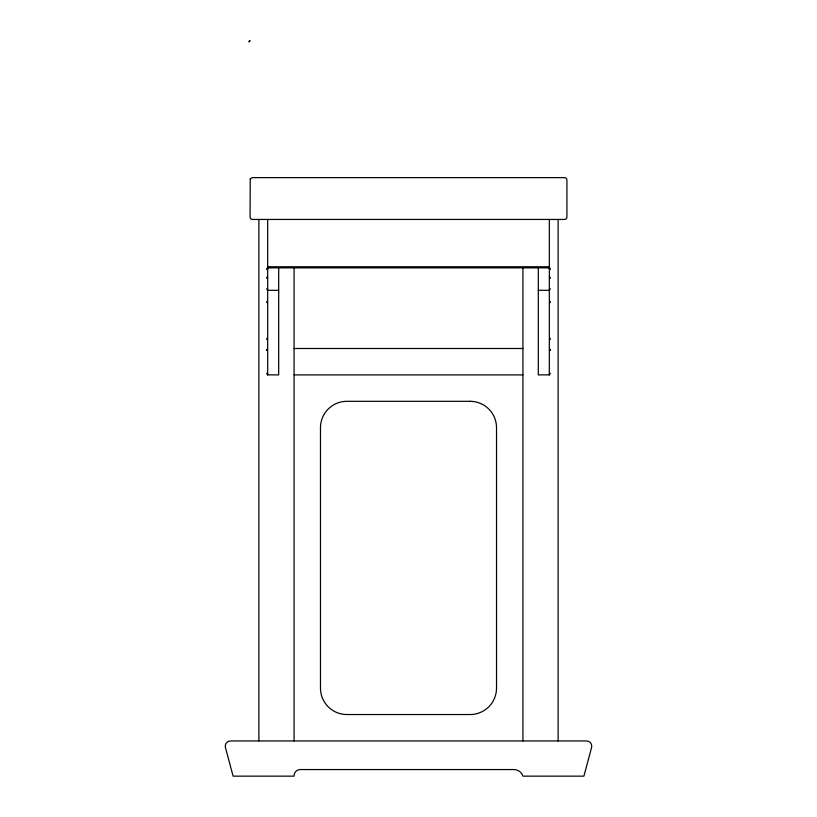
<?xml version="1.0" encoding="UTF-8"?>
<svg xmlns="http://www.w3.org/2000/svg" width="817" height="817" viewBox="0 0 817 817"><rect width="100%" height="100%" fill="white"/><g stroke="black" fill="none" stroke-linecap="round" stroke-linejoin="round"><path stroke-width="1.23" d="M266.577 349.911L266.73 349.359A1.103 1.103 0 0 0 266.577 349.911L266.73 350.462M550.423 349.911A1.103 1.103 0 0 0 550.27 349.359L550.27 350.462M266.73 277.208L266.73 278.311M266.73 288.687L267.394 290.29L278.689 290.331M266.73 301.555L266.73 302.647M266.73 338.361L266.73 339.453M266.73 373.257L267.394 374.86L278.689 374.901L278.689 267.853M550.27 269.508L550.27 268.405L549.32 267.853L267.68 267.853L266.73 268.405L266.73 269.508M550.27 278.311L550.27 277.208M550.27 302.647L550.27 301.555M550.27 339.453L550.27 338.361M548.227 267.853L549.33 266.75L549.33 219.446M249.788 40.891L248.971 41.953A1.103 1.103 0 0 1 249.788 40.891L250.073 40.85M538.311 267.853L538.311 374.901L549.606 374.86L550.27 373.257M538.311 290.331L549.606 290.29L550.27 288.687M294.079 348.502L522.921 348.502M294.079 374.901L522.921 374.901M267.67 219.446L267.67 266.75L268.773 267.853M558.123 219.446L558.123 740.948M549.32 267.853L549.32 374.901M522.921 267.853L522.921 740.948M294.079 267.853L294.079 740.948M267.68 267.853L267.68 374.901M258.877 219.446L258.877 740.948M548.646 267.772A1.103 1.103 0 0 0 549.33 266.75L267.67 266.75A1.103 1.103 0 0 0 268.354 267.772M250.237 178.994L250.073 217.251L250.717 218.803L252.269 219.446L564.731 219.446L566.283 218.803L566.927 217.251L566.927 179.842L566.283 178.28L564.731 177.636L252.269 177.636L250.237 178.994M591.569 747.545L583.9 776.15L522.921 776.15A9.385 9.385 0 0 0 513.964 769.553L300.207 769.553A6.148 6.148 0 0 0 294.079 776.15L233.1 776.15L225.431 747.545A5.239 5.239 0 0 1 230.496 740.948L586.504 740.948A5.239 5.239 0 0 1 591.569 747.545M470.112 401.31L346.888 401.31A26.41 26.41 0 0 0 320.478 427.71L320.478 688.128A26.41 26.41 0 0 0 346.888 714.538L470.112 714.538A26.41 26.41 0 0 0 496.522 688.128L496.522 427.71A26.41 26.41 0 0 0 470.112 401.31"/></g></svg>
